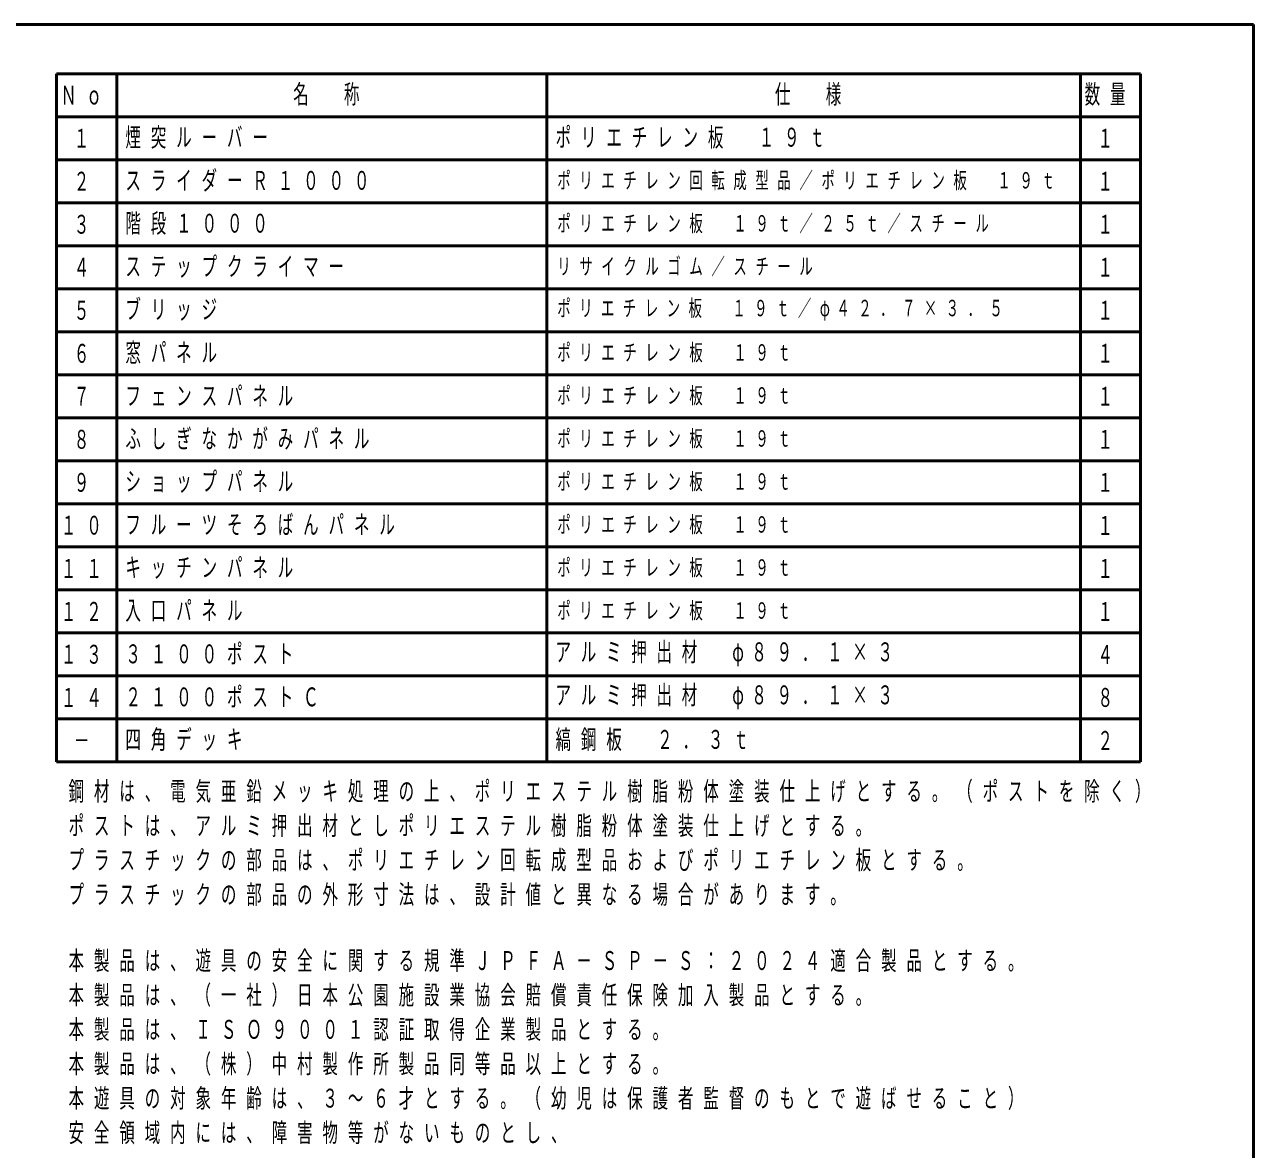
# Model space of a CAD drawing. Units: millimetres on the paper. Extents: x -385 to 0, y -599 to 267.
# Drawn here: x -142.8 to 0, y 136.2 to 267 of the extents above; entities that cross this region are included whole.
import ezdxf
from ezdxf.enums import TextEntityAlignment as Align

# ---------------------------------------------------------------- set-up
doc = ezdxf.new("R2010")
doc.units = ezdxf.units.MM
doc.layers.add('LY_1', color=140, linetype='Continuous', lineweight=50)
doc.styles.add('ＭＳ ゴシック', font='')
doc.styles.get('ＭＳ ゴシック').set_extended_font_data('MS Gothic')

msp = doc.modelspace()

# ---------------------------------------------------------------- linework, layer by layer
at = {"layer": 'LY_1', "color": 7}
for p, q in [((0, 267), (-385, 267)), ((0, 0), (0, 267))]:
    msp.add_line(p, q, dxfattribs=at)
at = {"layer": 'LY_1'}
for p, q in [((-139.118, 261.288), (-13.118, 261.288)), ((-139.118, 181.288), (-139.118, 261.288)), ((-132.118, 181.288), (-132.118, 261.288)), ((-82.118, 181.288), (-82.118, 261.288)), ((-20.118, 181.288), (-20.118, 261.288)), ((-13.118, 181.288), (-13.118, 261.288)), ((-139.118, 256.288), (-13.118, 256.288)), ((-139.118, 251.288), (-13.118, 251.288)), ((-139.118, 246.288), (-13.118, 246.288)), ((-139.118, 241.288), (-13.118, 241.288)), ((-139.118, 236.288), (-13.118, 236.288)), ((-139.118, 231.288), (-13.118, 231.288)), ((-139.118, 226.288), (-13.118, 226.288)), ((-139.118, 221.288), (-13.118, 221.288)), ((-139.118, 216.288), (-13.118, 216.288)), ((-139.118, 211.288), (-13.118, 211.288)), ((-139.118, 206.288), (-13.118, 206.288)), ((-139.118, 201.288), (-13.118, 201.288)), ((-139.118, 196.288), (-13.118, 196.288)), ((-139.118, 191.288), (-13.118, 191.288)), ((-139.118, 186.288), (-13.118, 186.288)), ((-139.118, 181.288), (-13.118, 181.288))]:
    msp.add_line(p, q, dxfattribs=at)

# ---------------------------------------------------------------- texts
at = {"layer": 'LY_1', "color": 7, "style": 'ＭＳ ゴシック', "width": 0.6}
for s, p in [('１', (-137.118, 253.788)), ('１', (-18.118, 253.788)), ('２', (-137.118, 248.788)), ('１', (-18.118, 248.788)), ('３', (-137.118, 243.788)), ('１', (-18.118, 243.788)), ('４', (-137.118, 238.788)), ('１', (-18.118, 238.788)), ('５', (-137.118, 233.788)), ('１', (-18.118, 233.788)), ('６', (-137.118, 228.788)), ('１', (-18.118, 228.788)), ('７', (-137.118, 223.788)), ('１', (-18.118, 223.788)), ('８', (-137.118, 218.788)), ('１', (-18.118, 218.788)), ('９', (-137.118, 213.788)), ('１', (-18.118, 213.788)), ('１', (-18.118, 208.788)), ('１', (-18.118, 203.788)), ('１', (-18.118, 198.788)), ('４', (-18.118, 193.788)), ('８', (-18.118, 188.788)), ('２', (-18.118, 183.788)), ('－', (-137.118, 183.788))]:
    msp.add_text(s, height=2.199, dxfattribs=at).set_placement(p, align=Align.MIDDLE_LEFT)
at = {"layer": 'LY_1', "color": 7, "style": 'ＭＳ ゴシック'}
for s, insert, char_height, attachment_point in [('\\T1.64;\\W0.6;名\u3000称', (-111.618, 258.788), 2.199, 4), ('\\T1.64;\\W0.6;仕\u3000様', (-55.618, 258.788), 2.199, 4), ('\\T1.64;\\W0.6;数量', (-19.618, 258.788), 2.199, 4), ('\\T1.64;\\W0.6;Ｎｏ', (-138.618, 258.788), 2.199, 4), ('\\T1.64;\\W0.6;煙突ルーバー', (-131.118, 253.788), 2.199, 4), ('\\T1.64;\\W0.6;ポリエチレン板\u3000１９ｔ', (-81.118, 253.788), 2.199, 4), ('\\T1.64;\\W0.6;スライダーＲ１０００', (-131.118, 248.788), 2.199, 4), ('\\T1.64;\\W0.6;ポリエチレン回転成型品／ポリエチレン板\u3000１９ｔ', (-80.918, 248.788), 1.906, 4), ('\\T1.64;\\W0.6;階段１０００', (-131.118, 243.788), 2.199, 4), ('\\T1.64;\\W0.6;ポリエチレン板\u3000１９ｔ／２５ｔ／スチール', (-80.918, 243.788), 1.906, 4), ('\\T1.64;\\W0.6;ステップクライマー', (-131.118, 238.788), 2.199, 4), ('\\T1.64;\\W0.6;リサイクルゴム／スチール', (-80.918, 238.788), 1.906, 4), ('\\T1.64;\\W0.6;ブリッジ', (-131.118, 233.788), 2.199, 4), ('\\T1.63;\\W0.6;ポリエチレン板\u3000１９ｔ／φ４２．７×３．５', (-80.918, 233.788), 1.906, 4), ('\\T1.64;\\W0.6;窓パネル', (-131.118, 228.788), 2.199, 4), ('\\T1.64;\\W0.6;ポリエチレン板\u3000１９ｔ', (-80.918, 228.788), 1.906, 4), ('\\T1.64;\\W0.6;フェンスパネル', (-131.118, 223.788), 2.199, 4), ('\\T1.64;\\W0.6;ポリエチレン板\u3000１９ｔ', (-80.918, 223.788), 1.906, 4), ('\\T1.64;\\W0.6;ふしぎなかがみパネル', (-131.118, 218.788), 2.199, 4), ('\\T1.64;\\W0.6;ポリエチレン板\u3000１９ｔ', (-80.918, 218.788), 1.906, 4), ('\\T1.64;\\W0.6;ショップパネル', (-131.118, 213.788), 2.199, 4), ('\\T1.64;\\W0.6;ポリエチレン板\u3000１９ｔ', (-80.918, 213.788), 1.906, 4), ('\\T1.64;\\W0.6;フルーツそろばんパネル', (-131.118, 208.788), 2.199, 4), ('\\T1.64;\\W0.6;ポリエチレン板\u3000１９ｔ', (-80.918, 208.788), 1.906, 4), ('\\T1.64;\\W0.6;１０', (-138.618, 208.788), 2.199, 4), ('\\T1.64;\\W0.6;１１', (-138.618, 203.788), 2.199, 4), ('\\T1.64;\\W0.6;キッチンパネル', (-131.118, 203.788), 2.199, 4), ('\\T1.64;\\W0.6;ポリエチレン板\u3000１９ｔ', (-80.918, 203.788), 1.906, 4), ('\\T1.64;\\W0.6;入口パネル', (-131.118, 198.788), 2.199, 4), ('\\T1.64;\\W0.6;ポリエチレン板\u3000１９ｔ', (-80.918, 198.788), 1.906, 4), ('\\T1.64;\\W0.6;１２', (-138.618, 198.788), 2.199, 4), ('\\T1.64;\\W0.6;１３', (-138.618, 193.788), 2.199, 4), ('\\T1.64;\\W0.6;３１００ポスト', (-131.118, 193.788), 2.199, 4), ('\\T1.63;\\W0.6;アルミ押出材\u3000φ８９．１×３', (-81.118, 193.788), 2.199, 4), ('\\T1.64;\\W0.6;２１００ポストＣ', (-131.118, 188.788), 2.199, 4), ('\\T1.63;\\W0.6;アルミ押出材\u3000φ８９．１×３', (-81.118, 188.788), 2.199, 4), ('\\T1.64;\\W0.6;１４', (-138.618, 188.788), 2.199, 4), ('\\T1.64;\\W0.6;四角デッキ', (-131.118, 183.788), 2.199, 4), ('\\T1.64;\\W0.6;縞鋼板\u3000２．３ｔ', (-81.118, 183.788), 2.199, 4), ('\\T1.64;\\W0.6;鋼材は、電気亜鉛メッキ処理の上、ポリエステル樹脂粉体塗装仕上げとする。（ポストを除く）', (-137.73, 178.995), 2.199, 1), ('\\T1.64;\\W0.6;ポストは、アルミ押出材としポリエステル樹脂粉体塗装仕上げとする。', (-137.73, 174.995), 2.199, 1), ('\\T1.64;\\W0.6;プラスチックの部品は、ポリエチレン回転成型品およびポリエチレン板とする。', (-137.73, 170.995), 2.199, 1), ('\\T1.64;\\W0.6;プラスチックの部品の外形寸法は、設計値と異なる場合があります。', (-137.73, 166.995), 2.199, 1), ('\\T1.64;\\W0.6;本製品は、遊具の安全に関する規準ＪＰＦＡ－ＳＰ－Ｓ：２０２４適合製品とする。', (-137.73, 159.306), 2.199, 1), ('\\T1.64;\\W0.6;本製品は、（一社）日本公園施設業協会賠償責任保険加入製品とする。', (-137.73, 155.306), 2.199, 1), ('\\T1.64;\\W0.6;本製品は、ＩＳＯ９００１認証取得企業製品とする。', (-137.73, 151.306), 2.199, 1), ('\\T1.64;\\W0.6;本製品は、（株）中村製作所製品同等品以上とする。', (-137.73, 147.306), 2.199, 1), ('\\T1.64;\\W0.6;本遊具の対象年齢は、３～６才とする。（幼児は保護者監督のもとで遊ばせること）', (-137.73, 143.306), 2.199, 1), ('\\T1.64;\\W0.6;安全領域内には、障害物等がないものとし、', (-137.73, 139.306), 2.199, 1)]:
    msp.add_mtext(s, dxfattribs=dict(at, insert=insert, char_height=char_height, attachment_point=attachment_point))

doc.saveas('drawing.dxf')
